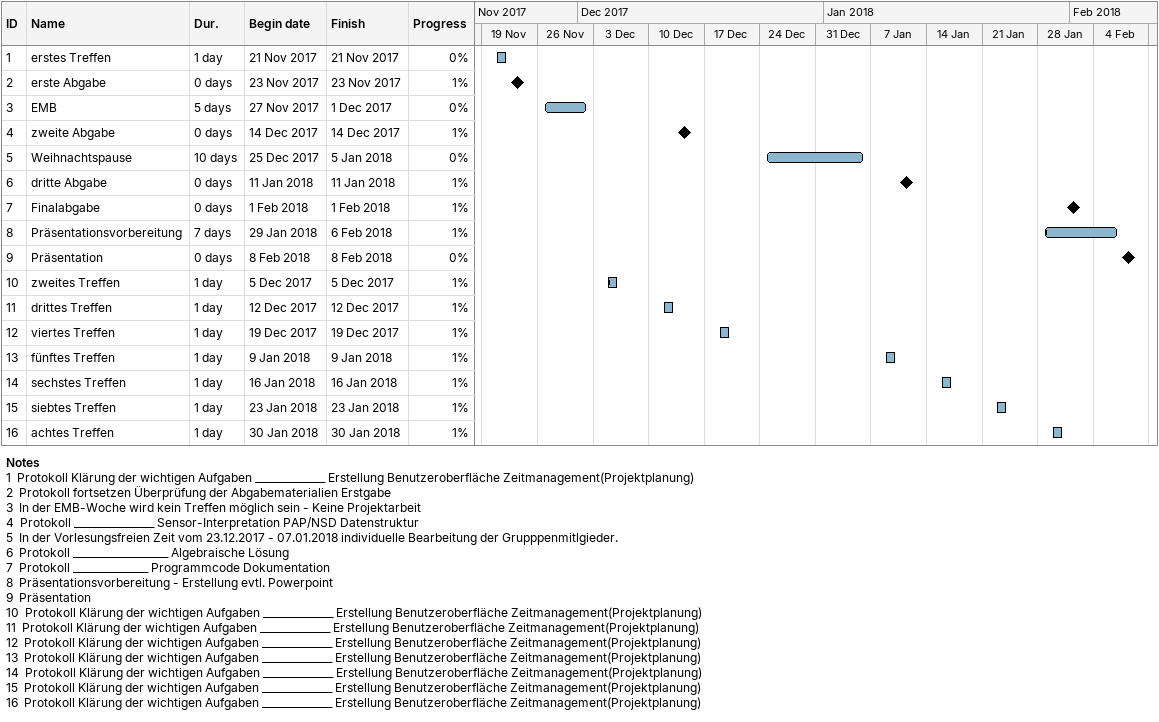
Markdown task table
| ID | Task | Duration | Start | Finish | % complete |
|---|---|---|---|---|---|
| 1 | erstes Treffen | 1d | 2017-11-21 | 2017-11-21 | 0 |
| 2 | erste Abgabe | 0d | 2017-11-23 | 2017-11-23 | 1 |
| 3 | EMB | 5d | 2017-11-27 | 2017-12-01 | 0 |
| 4 | zweite Abgabe | 0d | 2017-12-14 | 2017-12-14 | 1 |
| 5 | Weihnachtspause | 10d | 2017-12-25 | 2018-01-05 | 0 |
| 6 | dritte Abgabe | 0d | 2018-01-11 | 2018-01-11 | 1 |
| 7 | Finalabgabe | 0d | 2018-02-01 | 2018-02-01 | 1 |
| 8 | Präsentationsvorbereitung | 7d | 2018-01-29 | 2018-02-06 | 1 |
| 9 | Präsentation | 0d | 2018-02-08 | 2018-02-08 | 0 |
| 10 | zweites Treffen | 1d | 2017-12-05 | 2017-12-05 | 1 |
| 11 | drittes Treffen | 1d | 2017-12-12 | 2017-12-12 | 1 |
| 12 | viertes Treffen | 1d | 2017-12-19 | 2017-12-19 | 1 |
| 13 | fünftes Treffen | 1d | 2018-01-09 | 2018-01-09 | 1 |
| 14 | sechstes Treffen | 1d | 2018-01-16 | 2018-01-16 | 1 |
| 15 | siebtes Treffen | 1d | 2018-01-23 | 2018-01-23 | 1 |
| 16 | achtes Treffen | 1d | 2018-01-30 | 2018-01-30 | 1 |

Notes
- 1: Protokoll Klärung der wichtigen Aufgaben ______________ Erstellung Benutzeroberfläche Zeitmanagement(Projektplanung)
- 2: Protokoll fortsetzen Überprüfung der Abgabematerialien Erstgabe
- 3: In der EMB-Woche wird kein Treffen möglich sein - Keine Projektarbeit
- 4: Protokoll ________________ Sensor-Interpretation PAP/NSD Datenstruktur
- 5: In der Vorlesungsfreien Zeit vom 23.12.2017 - 07.01.2018 individuelle Bearbeitung der Grupppenmitlgieder.
- 6: Protokoll ___________________ Algebraische Lösung
- 7: Protokoll _______________ Programmcode Dokumentation
- 8: Präsentationsvorbereitung - Erstellung evtl. Powerpoint
- 9: Präsentation
- 10: Protokoll Klärung der wichtigen Aufgaben ______________ Erstellung Benutzeroberfläche Zeitmanagement(Projektplanung)
- 11: Protokoll Klärung der wichtigen Aufgaben ______________ Erstellung Benutzeroberfläche Zeitmanagement(Projektplanung)
- 12: Protokoll Klärung der wichtigen Aufgaben ______________ Erstellung Benutzeroberfläche Zeitmanagement(Projektplanung)
- 13: Protokoll Klärung der wichtigen Aufgaben ______________ Erstellung Benutzeroberfläche Zeitmanagement(Projektplanung)
- 14: Protokoll Klärung der wichtigen Aufgaben ______________ Erstellung Benutzeroberfläche Zeitmanagement(Projektplanung)
- 15: Protokoll Klärung der wichtigen Aufgaben ______________ Erstellung Benutzeroberfläche Zeitmanagement(Projektplanung)
- 16: Protokoll Klärung der wichtigen Aufgaben ______________ Erstellung Benutzeroberfläche Zeitmanagement(Projektplanung)
